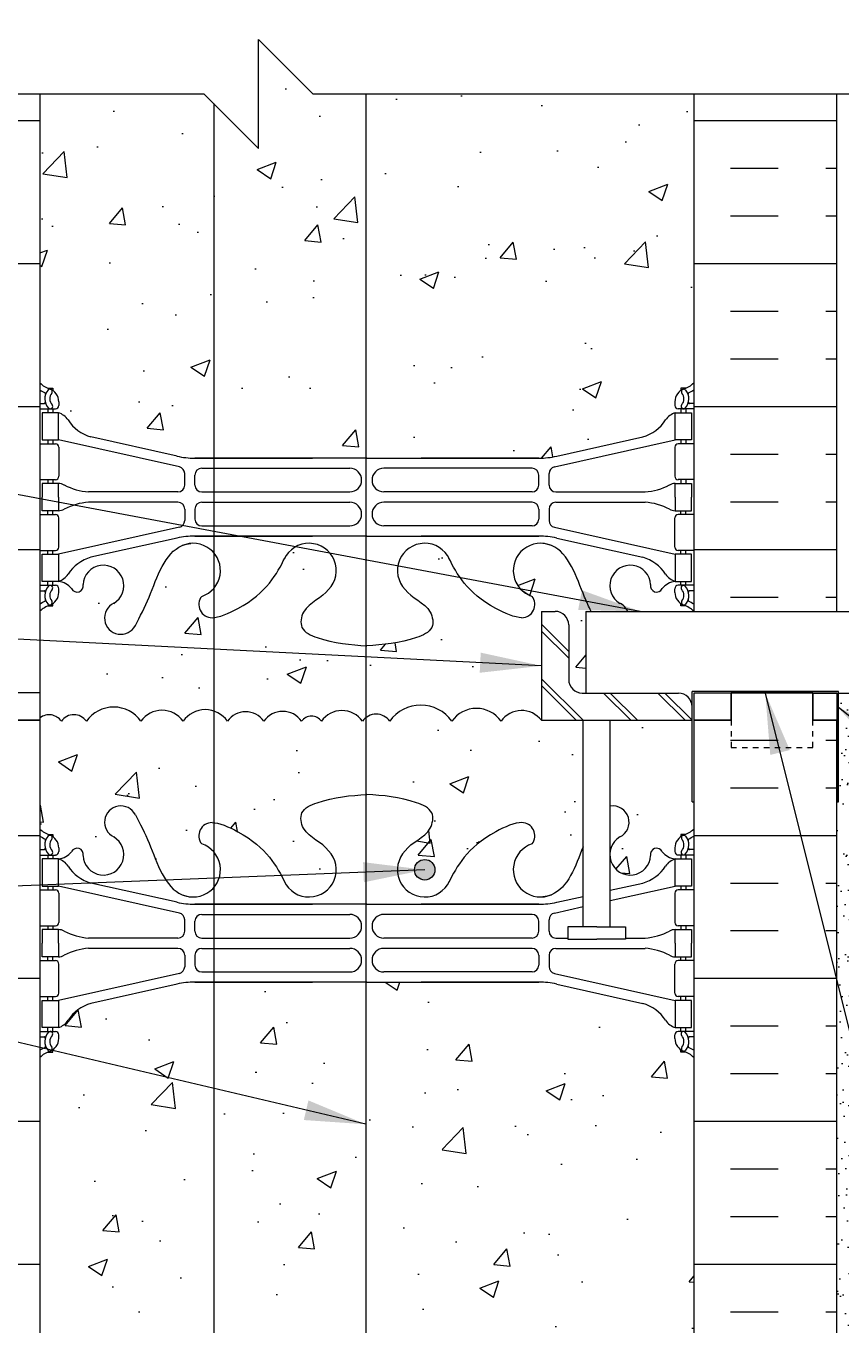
# Model space of a CAD drawing. Header units: inches. Extents: x 179 to 295, y 227 to 304.
# Drawn here: x 260.07 to 275.03, y 264.01 to 287.87 of the extents above; entities that cross this region are included whole.
import ezdxf

# ---------------------------------------------------------------- set-up
doc = ezdxf.new("R2010")
doc.units = ezdxf.units.IN
doc.header["$LTSCALE"] = 0.5
doc.header["$MEASUREMENT"] = 0
doc.linetypes.add('DASHED2', pattern=[0.375, 0.25, -0.125])
for name, color, linetype in [('HATCH', 12, 'Continuous'), ('line25', 2, 'Continuous'), ('LINE3', 3, 'Continuous'), ('LINE50', 5, 'Continuous'), ('LINE9', 9, 'Continuous'), ('TEXT', 4, 'Continuous'), ('Web_Edge', 9, 'Continuous')]:
    doc.layers.add(name, color=color, linetype=linetype)
doc.styles.add('DIM', font='romans.shx', dxfattribs={"width": 0.7})
doc.dimstyles.new('ext_12', dxfattribs={"dimscale": 12, "dimtxt": 0.09375, "dimasz": 0.09375, "dimexe": 0.09375, "dimexo": 0.0625, "dimgap": 0.0625, "dimtad": 1, "dimdec": 1, "dimzin": 3, "dimdsep": 46, "dimlunit": 4, "dimtxsty": 'DIM', "dimcen": 0.09, "dimdle": 0.09375, "dimclrt": 4, "dimadec": 0, "dimazin": 0, "dimtfac": 1, "dimtdec": 1, "dimtmove": 2, "dimatfit": 3, "dimfxl": 1, "dimfrac": 2, "dimtolj": 1, "dimtzin": 0, "dimarcsym": 0})
pattern_1 = [(50, (0, 0), (3.5863, -0.31376), [0.375, -4.125]), (355, (0, 0), (-0.693757, 3.76096), [0.3, -3.3]), (100.4514, (0.299, -0.026), (2.892544, 3.4472), [0.3187, -3.50571]), (46.1842, (0, 1), (5.336207, -0.827596), [0.5625, -6.1875]), (96.6356, (0.4447, 0.931), (4.67331, 4.87059), [0.47805, -5.25857]), (351.1842, (0, 1), (4.67331, 4.87059), [0.45, -4.95]), (21, (0.5, 0.75), (2.984535, -2.013094), [0.375, -4.125]), (326, (0.5, 0.75), (1.216577, 3.62575), [0.3, -3.3]), (71.4514, (0.7487, 0.5822), (4.201112, 1.612656), [0.3187, -3.50571]), (37.5, (0, 0), (0.0607993, 1.6644693), [0, -3.26, 0, -3.35, 0, -3.3125]), (7.5, (0, 0), (1.315348, 1.9720586), [0, -1.91, 0, -3.185, 0, -1.2625]), (327.5, (-1.115, 0), (2.669112, -0.1127744), [0, -1.25, 0, -3.9, 0, -5.175]), (317.5, (-1.615, 0), (2.915931, 0.500525), [0, -1.625, 0, -2.59, 0, -3.675])]

msp = doc.modelspace()

# ---------------------------------------------------------------- hatches: boundary and pattern name
at = {"layer": 'HATCH'}
h = msp.add_hatch(dxfattribs=at)
h.set_pattern_fill('AR-CONC', color=256, scale=0.5)
h.set_pattern_definition(pattern_1)
edge = h.paths.add_edge_path()
edge.add_arc((271.161, 295.27), 0.375, 120.1325, 357.0763)
edge.add_arc((271.647, 295.275), 0.113, 25.9431, 192.1844, ccw=False)
edge.add_arc((272.024, 295.544), 0.352, 218.4669, 263.8709)
edge.add_line((271.986, 295.194), (272.091, 295.194))
edge.add_line((272.091, 295.194), (272.091, 295.264))
edge.add_line((272.091, 295.264), (272.044, 295.264))
edge.add_arc((272.044, 295.326), 0.0625, 180, 270, ccw=False)
edge.add_line((271.981, 295.326), (271.981, 295.394))
edge.add_arc((272.231, 295.394), 0.25, 124.0558, 180, ccw=False)
edge.add_line((272.091, 295.601), (272.091, 295.643))
edge.add_line((272.091, 295.643), (272.181, 295.643))
edge.add_arc((271.981, 296.101), 0.5, 293.5782, 313.7891)
edge.add_line((272.327, 295.74), (272.327, 297.206))
edge.add_arc((272.299, 296.69), 0.517, 86.8807, 145)
edge.add_arc((271.626, 296.811), 0.305, 35, 145)
edge.add_arc((271.183, 296.851), 0.236, 35, 145)
edge.add_arc((270.589, 296.603), 0.554, 43.7294, 118.173)
edge.add_arc((270.066, 296.603), 0.554, 61.827, 136.2706)
edge.add_arc((269.472, 296.851), 0.236, 35, 145)
edge.add_arc((269.029, 296.811), 0.305, 35, 145)
edge.add_arc((268.355, 296.69), 0.517, 35, 93.1193)
edge.add_arc((268.299, 296.69), 0.517, 86.8807, 145)
edge.add_arc((267.626, 296.811), 0.305, 35, 145)
edge.add_arc((267.183, 296.851), 0.236, 35, 145)
edge.add_arc((266.589, 296.603), 0.554, 43.7294, 118.173)
edge.add_arc((266.066, 296.603), 0.554, 61.827, 136.2706)
edge.add_arc((265.472, 296.851), 0.236, 35, 145)
edge.add_arc((265.029, 296.811), 0.305, 35, 145)
edge.add_arc((264.355, 296.69), 0.517, 35, 145)
edge.add_arc((263.791, 296.887), 0.172, 35, 145)
edge.add_arc((263.203, 296.673), 0.546, 35, 145)
edge.add_arc((262.386, 296.727), 0.451, 35, 145)
edge.add_arc((261.669, 296.743), 0.423, 35, 145)
edge.add_arc((261.213, 296.909), 0.135, 35, 145)
edge.add_arc((260.697, 296.459), 0.665, 52.4676, 123.7755)
edge.add_line((260.327, 297.011), (260.327, 295.74))
edge.add_arc((260.673, 296.101), 0.5, 226.2109, 246.4218)
edge.add_line((260.473, 295.643), (260.563, 295.643))
edge.add_line((260.563, 295.643), (260.563, 295.601))
edge.add_arc((260.423, 295.394), 0.25, 0, 55.9442, ccw=False)
edge.add_line((260.673, 295.394), (260.673, 295.326))
edge.add_arc((260.611, 295.326), 0.0625, -90, 0, ccw=False)
edge.add_line((260.611, 295.264), (260.563, 295.264))
edge.add_line((260.563, 295.264), (260.563, 295.194))
edge.add_line((260.563, 295.194), (260.668, 295.194))
edge.add_arc((260.631, 295.544), 0.352, 276.1291, 321.5331)
edge.add_arc((261.008, 295.275), 0.113, -12.1844, 154.0569, ccw=False)
edge.add_arc((261.493, 295.27), 0.375, 182.9237, 419.8675)
edge.add_arc((261.813, 295.864), 0.3, 27.597, 243.9425, ccw=False)
edge.add_spline(control_points=[(262.079, 296.003), (262.165, 295.836), (262.418, 295.346), (262.612, 294.665), (262.938, 294.535)], knot_values=[0, 0, 0, 0, 0.579211, 1.703896, 1.703896, 1.703896, 1.703896], degree=3, periodic=0)
edge.add_spline(control_points=[(262.938, 294.535), (262.988, 294.515), (263.042, 294.502), (263.099, 294.494)], knot_values=[1.703896, 1.703896, 1.703896, 1.703896, 1.875321, 1.875321, 1.875321, 1.875321], degree=3, periodic=0)
edge.add_arc((263.14, 294.992), 0.5, 265.2926, 431.7937)
edge.add_arc((263.486, 295.617), 0.242, 90, 218.2327, ccw=False)
edge.add_spline(control_points=[(263.486, 295.859), (263.607, 295.861), (264.426, 295.51), (264.672, 295.063), (264.811, 294.783)], knot_values=[0.038125, 0.038125, 0.038125, 0.038125, 0.320663, 1.237398, 1.237398, 1.237398, 1.237398], degree=3, periodic=0)
edge.add_arc((265.265, 294.992), 0.5, 204.819, 404.1875)
edge.add_spline(control_points=[(265.623, 295.341), (265.516, 295.504), (265.156, 295.595), (265.079, 296.09), (265.627, 296.326), (266.031, 296.354), (266.327, 296.375)], knot_values=[0.229407, 0.229407, 0.229407, 0.229407, 0.844432, 1.128849, 1.464331, 2.389004, 2.389004, 2.389004, 2.389004], degree=3, periodic=0)
edge.add_spline(control_points=[(266.327, 296.375), (266.624, 296.354), (267.027, 296.326), (267.576, 296.09), (267.499, 295.595), (267.139, 295.504), (267.031, 295.341)], knot_values=[0.229407, 0.229407, 0.229407, 0.229407, 1.15408, 1.489562, 1.773979, 2.389004, 2.389004, 2.389004, 2.389004], degree=3, periodic=0)
edge.add_arc((267.39, 294.992), 0.5, 135.8125, 335.181)
edge.add_spline(control_points=[(267.844, 294.783), (267.983, 295.063), (268.228, 295.51), (269.048, 295.861), (269.169, 295.859)], knot_values=[0.038125, 0.038125, 0.038125, 0.038125, 0.95486, 1.237398, 1.237398, 1.237398, 1.237398], degree=3, periodic=0)
edge.add_arc((269.169, 295.617), 0.242, -38.2327, 90, ccw=False)
edge.add_arc((269.515, 294.992), 0.5, 108.2063, 274.7074)
edge.add_spline(control_points=[(269.556, 294.494), (269.613, 294.502), (269.667, 294.515), (269.717, 294.535)], knot_values=[1.703896, 1.703896, 1.703896, 1.703896, 1.875321, 1.875321, 1.875321, 1.875321], degree=3, periodic=0)
edge.add_spline(control_points=[(269.717, 294.535), (270.042, 294.665), (270.237, 295.346), (270.49, 295.836), (270.576, 296.003)], knot_values=[0, 0, 0, 0, 1.124685, 1.703896, 1.703896, 1.703896, 1.703896], degree=3, periodic=0)
edge.add_arc((270.841, 295.864), 0.3, -63.9425, 153.0375, ccw=False)
h.paths.add_polyline_path([(272.091, 277.257, -0.249069), (271.981, 277.464), (271.981, 277.531, -0.414214), (272.044, 277.594), (272.091, 277.594), (272.091, 277.664), (271.986, 277.664, 0.200746), (271.749, 277.533, -0.886605), (271.536, 277.606, 1.679912), (270.973, 277.263, -0.176523), (271.115, 277.115), (272.327, 277.115), (272.327, 277.118, 0.088426), (272.181, 277.215), (272.091, 277.215)])
edge = h.paths.add_edge_path()
edge.add_line((270.296, 275.115), (269.532, 275.115))
edge.add_arc((269.168, 274.834), 0.46, 37.6084, 145)
edge.add_arc((268.339, 274.782), 0.552, 35, 145)
edge.add_arc((267.317, 274.699), 0.696, 35, 145)
edge.add_arc((266.497, 274.923), 0.305, 35, 145)
edge.add_arc((265.87, 274.834), 0.461, 35, 145)
edge.add_arc((265.311, 274.972), 0.22, 35, 145)
edge.add_arc((264.783, 274.855), 0.425, 35, 145)
edge.add_arc((264.102, 274.865), 0.406, 35, 145)
edge.add_arc((263.361, 274.813), 0.498, 35, 145)
edge.add_arc((262.567, 274.828), 0.471, 35, 145)
edge.add_arc((261.681, 274.748), 0.61, 35, 145)
edge.add_arc((260.951, 274.937), 0.281, 35, 145)
edge.add_arc((260.494, 274.94), 0.276, 35, 127.3073)
edge.add_line((260.327, 275.159), (260.327, 275.118))
edge.add_line((260.327, 275.118), (260.327, 273.423))
edge.add_line((260.327, 273.423), (260.327, 273.118))
edge.add_arc((260.673, 273.479), 0.5, 226.2109, 246.4218)
edge.add_line((260.473, 273.02), (260.563, 273.02))
edge.add_line((260.563, 273.02), (260.563, 272.979))
edge.add_arc((260.423, 272.771), 0.25, 0, 55.9442, ccw=False)
edge.add_line((260.673, 272.771), (260.673, 272.704))
edge.add_arc((260.611, 272.704), 0.0625, -90, 0, ccw=False)
edge.add_line((260.611, 272.641), (260.563, 272.641))
edge.add_line((260.563, 272.641), (260.563, 272.571))
edge.add_line((260.563, 272.571), (260.668, 272.571))
edge.add_arc((260.631, 272.921), 0.352, 276.1291, 321.5331)
edge.add_arc((261.008, 272.653), 0.113, -12.1844, 154.0569, ccw=False)
edge.add_arc((261.493, 272.648), 0.375, 182.9237, 419.8675)
edge.add_arc((261.813, 273.242), 0.3, 27.597, 243.9425, ccw=False)
edge.add_spline(control_points=[(262.079, 273.381), (262.165, 273.214), (262.418, 272.724), (262.612, 272.043), (262.938, 271.912)], knot_values=[0, 0, 0, 0, 0.579211, 1.703896, 1.703896, 1.703896, 1.703896], degree=3, periodic=0)
edge.add_spline(control_points=[(262.938, 271.912), (262.988, 271.892), (263.042, 271.88), (263.099, 271.872)], knot_values=[1.703896, 1.703896, 1.703896, 1.703896, 1.875321, 1.875321, 1.875321, 1.875321], degree=3, periodic=0)
edge.add_arc((263.14, 272.37), 0.5, 265.2926, 431.7937)
edge.add_arc((263.486, 272.995), 0.242, 90, 218.2327, ccw=False)
edge.add_spline(control_points=[(263.486, 273.237), (263.607, 273.239), (264.426, 272.887), (264.672, 272.44), (264.811, 272.16)], knot_values=[0.038125, 0.038125, 0.038125, 0.038125, 0.320663, 1.237398, 1.237398, 1.237398, 1.237398], degree=3, periodic=0)
edge.add_arc((265.265, 272.37), 0.5, 204.819, 404.1875)
edge.add_spline(control_points=[(265.623, 272.718), (265.516, 272.881), (265.156, 272.972), (265.079, 273.468), (265.627, 273.703), (266.031, 273.732), (266.327, 273.753)], knot_values=[0.229407, 0.229407, 0.229407, 0.229407, 0.844432, 1.128849, 1.464331, 2.389004, 2.389004, 2.389004, 2.389004], degree=3, periodic=0)
edge.add_spline(control_points=[(266.327, 273.753), (266.624, 273.732), (267.027, 273.703), (267.576, 273.468), (267.499, 272.972), (267.139, 272.881), (267.031, 272.718)], knot_values=[0.229407, 0.229407, 0.229407, 0.229407, 1.15408, 1.489562, 1.773979, 2.389004, 2.389004, 2.389004, 2.389004], degree=3, periodic=0)
edge.add_arc((267.39, 272.37), 0.5, 135.8125, 335.181)
edge.add_spline(control_points=[(267.844, 272.16), (267.983, 272.44), (268.228, 272.887), (269.048, 273.239), (269.169, 273.237)], knot_values=[0.038125, 0.038125, 0.038125, 0.038125, 0.95486, 1.237398, 1.237398, 1.237398, 1.237398], degree=3, periodic=0)
edge.add_arc((269.169, 272.995), 0.242, -38.2327, 90, ccw=False)
edge.add_arc((269.515, 272.37), 0.5, 108.2063, 274.7074)
edge.add_spline(control_points=[(269.556, 271.872), (269.613, 271.88), (269.667, 271.892), (269.717, 271.912)], knot_values=[1.703896, 1.703896, 1.703896, 1.703896, 1.875321, 1.875321, 1.875321, 1.875321], degree=3, periodic=0)
edge.add_spline(control_points=[(269.717, 271.912), (270.022, 272.035), (270.154, 272.438), (270.296, 272.79)], knot_values=[0.648708, 0.648708, 0.648708, 0.648708, 1.703896, 1.703896, 1.703896, 1.703896], degree=3, periodic=0)
edge.add_line((270.296, 272.79), (270.296, 275.115))
h = msp.add_hatch(dxfattribs=at)
h.set_pattern_fill('AR-CONC', color=256, scale=0.5)
h.set_pattern_definition(pattern_1)
h.paths.add_polyline_path([(272.327, 286.615), (265.341, 286.615), (264.341, 287.615), (264.341, 285.615), (263.341, 286.615), (260.327, 286.615), (260.327, 281.31, 0.088416), (260.473, 281.213), (260.563, 281.213), (260.563, 281.171, -0.249069), (260.673, 280.964), (260.673, 280.896, -0.414214), (260.611, 280.834), (260.563, 280.834), (260.563, 280.764), (260.668, 280.764, -0.155529), (260.844, 280.63, 0.180914), (261.262, 280.318), (262.843, 279.965, 0.054974), (263.169, 279.929), (266.327, 279.929), (269.485, 279.929, 0.054974), (269.812, 279.965), (271.393, 280.318, 0.180914), (271.811, 280.63, -0.155529), (271.986, 280.764), (272.091, 280.764), (272.091, 280.834), (272.044, 280.834, -0.414214), (271.981, 280.896), (271.981, 280.964, -0.249069), (272.091, 281.171), (272.091, 281.213), (272.181, 281.213, 0.088422), (272.327, 281.31)])
h = msp.add_hatch(dxfattribs=at)
h.set_pattern_fill('INSUL', color=256, scale=7, style=0)
h.paths.add_polyline_path([(260.327, 286.615), (257.702, 286.615), (257.702, 275.118), (258.14, 275.118), (258.14, 275.618), (259.64, 275.618), (259.64, 275.118), (260.327, 275.118)])
h.paths.add_polyline_path([(274.952, 286.615), (272.327, 286.615), (272.327, 277.115), (274.952, 277.115)])
h = msp.add_hatch(dxfattribs=at)
h.set_pattern_fill('AR-CONC', color=256, scale=0.5)
h.set_pattern_definition(pattern_1)
h.paths.add_polyline_path([(272.327, 268.925, 0.088414), (272.181, 269.023), (272.091, 269.023), (272.091, 269.064, -0.249069), (271.981, 269.271), (271.981, 269.339, -0.414214), (272.044, 269.401), (272.091, 269.401), (272.091, 269.471), (271.986, 269.471, -0.168672), (271.8, 269.621, 0.17445), (271.393, 269.917), (269.812, 270.27, 0.054974), (269.485, 270.306), (266.327, 270.306), (263.169, 270.306, 0.054974), (262.843, 270.27), (261.262, 269.917, 0.17445), (260.854, 269.621, -0.168672), (260.668, 269.471), (260.563, 269.471), (260.563, 269.401), (260.611, 269.401, -0.414214), (260.673, 269.339), (260.673, 269.271, -0.249069), (260.563, 269.064), (260.563, 269.023), (260.473, 269.023, 0.088416), (260.327, 268.925), (260.327, 263.31, 0.088416), (260.473, 263.213), (260.563, 263.213), (260.563, 263.171, -0.249069), (260.673, 262.964), (260.673, 262.896, -0.414214), (260.611, 262.834), (260.563, 262.834), (260.563, 262.764), (260.668, 262.764, -0.168672), (260.854, 262.614, 0.17445), (261.262, 262.318), (262.843, 261.965, 0.054974), (263.169, 261.929), (266.327, 261.929), (269.485, 261.929, 0.054974), (269.812, 261.965), (271.393, 262.318, 0.17445), (271.8, 262.614, -0.168672), (271.986, 262.764), (272.091, 262.764), (272.091, 262.834), (272.044, 262.834, -0.414214), (271.981, 262.896), (271.981, 262.964, -0.249069), (272.091, 263.171), (272.091, 263.213), (272.181, 263.213, 0.088412), (272.327, 263.31)])
edge = h.paths.add_edge_path()
edge.add_line((269.532, 277.115), (269.782, 277.115))
edge.add_arc((269.782, 276.865), 0.25, 0, 90, ccw=False)
edge.add_line((270.032, 276.865), (270.032, 275.865))
edge.add_arc((270.282, 275.865), 0.25, 180, 270)
edge.add_line((270.282, 275.615), (270.346, 275.615))
edge.add_line((270.346, 275.615), (270.346, 277.115))
edge.add_line((270.346, 277.115), (270.444, 277.115))
edge.add_spline(control_points=[(270.444, 277.115), (270.403, 277.199), (270.203, 277.631), (270.042, 278.192), (269.717, 278.323)], knot_values=[0.298239, 0.298239, 0.298239, 0.298239, 0.579211, 1.703896, 1.703896, 1.703896, 1.703896], degree=3, periodic=0)
edge.add_spline(control_points=[(269.717, 278.323), (269.667, 278.343), (269.613, 278.355), (269.556, 278.364)], knot_values=[1.703896, 1.703896, 1.703896, 1.703896, 1.875321, 1.875321, 1.875321, 1.875321], degree=3, periodic=0)
edge.add_arc((269.515, 277.865), 0.5, 85.2926, 251.7937)
edge.add_arc((269.169, 277.241), 0.242, -90, 38.2327, ccw=False)
edge.add_spline(control_points=[(269.169, 276.999), (269.048, 276.997), (268.228, 277.348), (267.983, 277.795), (267.844, 278.075)], knot_values=[0.038125, 0.038125, 0.038125, 0.038125, 0.320663, 1.237398, 1.237398, 1.237398, 1.237398], degree=3, periodic=0)
edge.add_arc((267.39, 277.865), 0.5, 24.819, 224.1875)
edge.add_spline(control_points=[(267.031, 277.517), (267.139, 277.354), (267.499, 277.263), (267.576, 276.768), (267.027, 276.532), (266.624, 276.503), (266.327, 276.482)], knot_values=[0.229407, 0.229407, 0.229407, 0.229407, 0.844432, 1.128849, 1.464331, 2.389004, 2.389004, 2.389004, 2.389004], degree=3, periodic=0)
edge.add_spline(control_points=[(266.327, 276.482), (266.031, 276.503), (265.627, 276.532), (265.079, 276.768), (265.156, 277.263), (265.516, 277.354), (265.623, 277.517)], knot_values=[0.229407, 0.229407, 0.229407, 0.229407, 1.15408, 1.489562, 1.773979, 2.389004, 2.389004, 2.389004, 2.389004], degree=3, periodic=0)
edge.add_arc((265.265, 277.865), 0.5, 315.8125, 515.181)
edge.add_spline(control_points=[(264.811, 278.075), (264.672, 277.795), (264.426, 277.348), (263.607, 276.997), (263.486, 276.999)], knot_values=[0.038125, 0.038125, 0.038125, 0.038125, 0.95486, 1.237398, 1.237398, 1.237398, 1.237398], degree=3, periodic=0)
edge.add_arc((263.486, 277.241), 0.242, 141.7673, 270, ccw=False)
edge.add_arc((263.14, 277.865), 0.5, 288.2063, 454.7074)
edge.add_spline(control_points=[(263.099, 278.364), (263.042, 278.355), (262.988, 278.343), (262.938, 278.323)], knot_values=[1.703896, 1.703896, 1.703896, 1.703896, 1.875321, 1.875321, 1.875321, 1.875321], degree=3, periodic=0)
edge.add_spline(control_points=[(262.938, 278.323), (262.612, 278.192), (262.418, 277.512), (262.165, 277.021), (262.079, 276.855)], knot_values=[0, 0, 0, 0, 1.124685, 1.703896, 1.703896, 1.703896, 1.703896], degree=3, periodic=0)
edge.add_arc((261.813, 276.994), 0.3, 116.0575, 333.2266, ccw=False)
edge.add_arc((261.493, 277.587), 0.375, 300.1325, 537.0763)
edge.add_arc((261.008, 277.583), 0.113, -154.0569, 12.1844, ccw=False)
edge.add_arc((260.631, 277.314), 0.352, 38.4669, 83.8709)
edge.add_line((260.668, 277.664), (260.563, 277.664))
edge.add_line((260.563, 277.664), (260.563, 277.594))
edge.add_line((260.563, 277.594), (260.611, 277.594))
edge.add_arc((260.611, 277.531), 0.0625, 0, 90, ccw=False)
edge.add_line((260.673, 277.531), (260.673, 277.464))
edge.add_arc((260.423, 277.464), 0.25, 304.0558, 360, ccw=False)
edge.add_line((260.563, 277.257), (260.563, 277.215))
edge.add_line((260.563, 277.215), (260.473, 277.215))
edge.add_arc((260.673, 276.757), 0.5, 113.5782, 133.7891)
edge.add_line((260.327, 277.118), (260.327, 275.159))
edge.add_arc((260.494, 274.94), 0.276, 35, 127.3073, ccw=False)
edge.add_arc((260.951, 274.937), 0.281, 35, 145, ccw=False)
edge.add_arc((261.681, 274.748), 0.61, 35, 145, ccw=False)
edge.add_arc((262.567, 274.828), 0.471, 35, 145, ccw=False)
edge.add_arc((263.361, 274.813), 0.498, 35, 145, ccw=False)
edge.add_arc((264.102, 274.865), 0.406, 35, 145, ccw=False)
edge.add_arc((264.783, 274.855), 0.425, 35, 145, ccw=False)
edge.add_arc((265.311, 274.972), 0.22, 35, 145, ccw=False)
edge.add_arc((265.87, 274.834), 0.461, 35, 145, ccw=False)
edge.add_arc((266.497, 274.923), 0.305, 35, 145, ccw=False)
edge.add_arc((267.317, 274.699), 0.696, 35, 145, ccw=False)
edge.add_arc((268.339, 274.782), 0.552, 35, 145, ccw=False)
edge.add_arc((269.168, 274.834), 0.46, 37.6084, 145, ccw=False)
edge.add_line((269.532, 275.115), (269.532, 277.115))
h.paths.add_polyline_path([(271.536, 277.606, 1.679912), (270.973, 277.263, -0.176523), (271.115, 277.115), (272.327, 277.115), (272.327, 277.118, 0.088426), (272.181, 277.215), (272.091, 277.215), (272.091, 277.257, -0.249069), (271.981, 277.464), (271.981, 277.531, -0.414214), (272.044, 277.594), (272.091, 277.594), (272.091, 277.664), (271.986, 277.664, 0.200746), (271.749, 277.533, -0.886605)])
h = msp.add_hatch(dxfattribs=at)
h.set_pattern_fill('INSUL', color=256, scale=7, style=0)
h.paths.add_polyline_path([(257.702, 257.118), (258.14, 257.118), (258.14, 257.618), (259.64, 257.618), (259.64, 257.118), (260.327, 257.118), (260.327, 275.118), (259.64, 275.118), (259.64, 275.618), (258.14, 275.618), (258.14, 275.118), (257.702, 275.118)])
h.paths.add_polyline_path([(274.952, 257.771), (272.327, 258.83), (272.327, 275.118), (274.952, 275.118)])
h = msp.add_hatch(dxfattribs=at)
h.set_pattern_fill('AR-SAND', color=256, scale=0.25, style=0)
h.set_pattern_definition([(37.5, (-113.94066, 24.64096), (-0.01574834, 0.48170594), [0, -0.38, 0, -0.425, 0, -0.40625]), (7.5, (-113.94066, 24.64096), (0.4424442, 0.7055365), [0, -0.205, 0, -0.3425, 0, -0.13125]), (327.5, (-114.24816, 24.64096), (0.77853547, 0.00141476), [0, -0.125, 0, -0.45, 0, -0.5875]), (317.5, (-114.24816, 24.64096), (0.75153165, 0.2194189), [0, -0.0625, 0, -0.295, 0, -0.3375])])
h.paths.add_polyline_path([(274.952, 258.058), (274.952, 257.771), (275.452, 257.771), (275.452, 271.557), (275.452, 275.615), (274.952, 275.615)])
h = msp.add_hatch(dxfattribs=at)
h.set_pattern_fill('AR-CONC', color=256, scale=0.5)
h.set_pattern_definition(pattern_1)
h.paths.add_polyline_path([(272.327, 273.615), (272.296, 273.615), (272.296, 275.115), (270.796, 275.115), (270.796, 273.538, -0.85879), (270.973, 272.972, 0.206862), (270.796, 272.733), (270.796, 272.563, 0.868971), (271.536, 272.629, -0.886605), (271.749, 272.702, 0.200746), (271.986, 272.571), (272.091, 272.571), (272.091, 272.641), (272.044, 272.641, -0.414214), (271.981, 272.704), (271.981, 272.771, -0.249069), (272.091, 272.979), (272.091, 273.02), (272.181, 273.02, 0.088415), (272.327, 273.118)])
at = {"layer": 'LINE3'}
h = msp.add_hatch(color=256, dxfattribs=at)
h.paths.add_polyline_path([(267.574, 272.404, 0.831395), (267.205, 272.404)])
h.paths.add_polyline_path([(267.577, 272.37, 0.045935), (267.574, 272.404), (267.205, 272.404, 0.045935), (267.202, 272.37, 1)])

# ---------------------------------------------------------------- linework, layer by layer
at = {"layer": 'HATCH'}
for p, q in [((269.532, 276.879), (270.032, 276.379)), ((269.532, 276.754), (270.032, 276.254)), ((269.532, 275.879), (270.296, 275.115)), ((269.532, 275.754), (270.171, 275.115)), ((270.671, 275.615), (271.171, 275.115)), ((270.796, 275.615), (271.296, 275.115)), ((271.671, 275.615), (272.171, 275.115)), ((271.796, 275.615), (272.296, 275.115))]:
    msp.add_line(p, q, dxfattribs=at)
msp.add_lwpolyline([(269.532, 275.115, 0.506186), (268.791, 275.098, 0.520567), (267.887, 275.098, 0.520567), (266.747, 275.098, 0.520567), (266.248, 275.098, 0.520567), (265.492, 275.098, 0.520567), (265.131, 275.098, 0.520567), (264.435, 275.098, 0.520567), (263.769, 275.098, 0.520567), (262.953, 275.098, 0.520567), (262.181, 275.098, 0.520567), (261.181, 275.098, 0.520567), (260.72, 275.098, 0.426058), (260.327, 275.159, 0.426058)], format="xyb", dxfattribs=at)
at = {"layer": 'line25'}
for p, q in [((260.327, 286.615), (260.327, 275.118)), ((260.327, 286.615), (260.327, 275.118)), ((272.327, 286.615), (272.327, 277.115)), ((269.532, 277.115), (269.532, 275.115)), ((269.532, 277.115), (269.782, 277.115)), ((270.032, 276.865), (270.032, 275.865)), ((270.282, 275.615), (272.046, 275.615)), ((274.984, 275.646), (272.296, 275.646)), ((272.296, 273.615), (272.296, 275.646)), ((274.952, 275.615), (272.327, 275.615)), ((274.952, 275.615), (272.327, 275.615)), ((272.327, 275.615), (272.327, 273.615)), ((274.952, 275.615), (274.952, 273.615)), ((274.984, 273.615), (274.984, 275.646)), ((272.296, 275.115), (272.296, 275.365)), ((260.327, 275.118), (260.327, 273.423)), ((269.532, 275.115), (272.296, 275.115)), ((270.296, 271.323), (270.296, 275.115)), ((270.796, 271.323), (270.796, 275.115)), ((272.327, 275.118), (272.327, 258.83)), ((260.327, 273.423), (260.327, 257.118)), ((272.296, 273.615), (272.327, 273.615)), ((274.952, 273.615), (274.984, 273.615))]:
    msp.add_line(p, q, dxfattribs=at)
at = {"layer": 'line25', "color": 192}
msp.add_line((274.515, 275.615), (283.39, 275.615), dxfattribs=at)
at = {"layer": 'line25'}
for points in [[(270.546, 271.323), (270.017, 271.323), (270.017, 271.096), (270.546, 271.096)], [(270.546, 271.323), (271.075, 271.323), (271.075, 271.096), (270.815, 271.096)], [(270.815, 271.096), (270.546, 271.096)]]:
    msp.add_lwpolyline(points, dxfattribs=at)
for centre, start, end in [((269.782, 276.865), 0, 90), ((270.282, 275.865), 180, 270), ((272.046, 275.365), 0, 90)]:
    msp.add_arc(centre, 0.25, start, end, dxfattribs=at)
at = {"layer": 'LINE3'}
for p, q in [((266.308, 286.615), (266.308, 248.058)), ((263.517, 286.44), (263.517, 255.216))]:
    msp.add_line(p, q, dxfattribs=at)
msp.add_circle((267.39, 272.37), 0.188, dxfattribs=at)
at = {"layer": 'LINE50'}
for p, q in [((274.952, 277.115), (274.952, 286.615)), ((273.015, 275.118), (273.015, 275.618)), ((273.015, 275.618), (274.515, 275.618)), ((273.015, 275.618), (274.515, 275.618)), ((274.515, 275.618), (274.515, 275.118)), ((272.327, 275.118), (273.015, 275.118)), ((274.515, 275.118), (274.952, 275.118)), ((274.952, 257.771), (274.952, 275.118))]:
    msp.add_line(p, q, dxfattribs=at)
for points in [[(260.327, 275.118), (259.64, 275.118), (259.64, 275.618), (258.14, 275.618), (258.14, 275.118), (257.702, 275.118)], [(257.702, 275.118), (258.14, 275.118), (258.14, 275.618), (259.64, 275.618), (259.64, 275.118), (260.327, 275.118)], [(274.952, 275.118), (274.515, 275.118), (274.515, 275.618), (273.015, 275.618), (273.015, 275.118), (272.327, 275.118)]]:
    msp.add_lwpolyline(points, dxfattribs=at)
at = {"layer": 'LINE9'}
for p, q in [((264.341, 285.615), (264.341, 287.615)), ((265.341, 286.615), (264.341, 287.615)), ((263.341, 286.615), (252.23, 286.615)), ((263.341, 286.615), (264.341, 285.615)), ((276.452, 286.615), (265.341, 286.615)), ((270.346, 277.115), (283.39, 277.115)), ((270.346, 277.115), (270.346, 275.615))]:
    msp.add_line(p, q, dxfattribs=at)
at = {"layer": 'LINE9', "linetype": 'DASHED2', "ltscale": 0.15}
msp.add_lwpolyline([(273.015, 275.118), (273.015, 275.118), (273.015, 274.618), (274.515, 274.618), (274.515, 275.118), (274.515, 275.118)], dxfattribs=at)
msp.add_lwpolyline([(273.015, 275.118), (273.015, 275.118), (273.015, 274.618), (274.515, 274.618), (274.515, 275.118), (274.515, 275.118)], dxfattribs=at)
at = {"layer": 'Web_Edge'}
for p, q in [((260.473, 281.213), (260.563, 281.213)), ((260.563, 281.213), (260.563, 281.171)), ((272.181, 281.213), (272.091, 281.213)), ((272.091, 281.213), (272.091, 281.171)), ((260.327, 280.934), (260.405, 280.934)), ((260.327, 280.834), (260.611, 280.834)), ((260.473, 280.834), (260.473, 280.764)), ((260.563, 280.834), (260.563, 280.764)), ((260.673, 280.964), (260.673, 280.896)), ((271.981, 280.964), (271.981, 280.896)), ((272.327, 280.834), (272.044, 280.834)), ((272.091, 280.834), (272.091, 280.764)), ((272.181, 280.834), (272.181, 280.764)), ((272.327, 280.934), (272.249, 280.934)), ((262.843, 279.965), (261.262, 280.318)), ((269.812, 279.965), (271.393, 280.318)), ((260.327, 280.194), (260.611, 280.194)), ((260.473, 280.264), (260.473, 280.194)), ((260.563, 280.264), (260.563, 280.194)), ((262.886, 279.767), (260.668, 280.264)), ((260.673, 280.131), (260.673, 279.596)), ((269.769, 279.767), (271.986, 280.264)), ((271.981, 280.131), (271.981, 279.596)), ((272.327, 280.194), (272.044, 280.194)), ((272.091, 280.264), (272.091, 280.194)), ((272.181, 280.264), (272.181, 280.194)), ((263.169, 279.929), (265.327, 279.929)), ((266.327, 279.929), (263.169, 279.929)), ((266.327, 279.929), (269.485, 279.929)), ((269.485, 279.929), (267.327, 279.929)), ((262.984, 279.433), (262.984, 279.645)), ((263.171, 279.434), (263.171, 279.618)), ((263.296, 279.743), (266.015, 279.743)), ((269.359, 279.743), (266.639, 279.743)), ((269.484, 279.434), (269.484, 279.618)), ((269.671, 279.433), (269.671, 279.645)), ((260.327, 279.534), (260.611, 279.534)), ((260.473, 279.534), (260.473, 279.464)), ((260.563, 279.534), (260.563, 279.464)), ((272.327, 279.534), (272.044, 279.534)), ((272.091, 279.534), (272.091, 279.464)), ((272.181, 279.534), (272.181, 279.464)), ((262.859, 279.308), (261.221, 279.308)), ((262.859, 279.12), (261.221, 279.12)), ((263.296, 279.309), (266.015, 279.309)), ((263.296, 279.119), (266.015, 279.119)), ((269.359, 279.309), (266.639, 279.309)), ((269.359, 279.119), (266.639, 279.119)), ((269.796, 279.308), (271.434, 279.308)), ((269.796, 279.12), (271.434, 279.12)), ((260.327, 278.894), (260.611, 278.894)), ((260.473, 278.894), (260.473, 278.964)), ((260.563, 278.894), (260.563, 278.964)), ((262.984, 278.995), (262.984, 278.782)), ((263.171, 278.994), (263.171, 278.81)), ((269.484, 278.994), (269.484, 278.81)), ((269.671, 278.995), (269.671, 278.782)), ((272.327, 278.894), (272.044, 278.894)), ((272.091, 278.894), (272.091, 278.964)), ((272.181, 278.894), (272.181, 278.964)), ((262.886, 278.66), (260.668, 278.164)), ((260.673, 278.296), (260.673, 278.831)), ((263.296, 278.685), (266.015, 278.685)), ((269.359, 278.685), (266.639, 278.685)), ((269.769, 278.66), (271.986, 278.164)), ((271.981, 278.296), (271.981, 278.831)), ((262.843, 278.462), (261.262, 278.109)), ((263.169, 278.498), (265.327, 278.498)), ((266.327, 278.498), (263.169, 278.498)), ((266.327, 278.498), (269.485, 278.498)), ((269.485, 278.498), (267.327, 278.498)), ((269.812, 278.462), (271.393, 278.109)), ((260.327, 278.234), (260.611, 278.234)), ((260.473, 278.164), (260.473, 278.234)), ((260.563, 278.164), (260.563, 278.234)), ((272.327, 278.234), (272.044, 278.234)), ((272.091, 278.164), (272.091, 278.234)), ((272.181, 278.164), (272.181, 278.234)), ((260.327, 277.594), (260.611, 277.594)), ((260.327, 277.494), (260.405, 277.494)), ((260.473, 277.594), (260.473, 277.664)), ((260.563, 277.594), (260.563, 277.664)), ((260.673, 277.464), (260.673, 277.531)), ((271.981, 277.464), (271.981, 277.531)), ((272.327, 277.594), (272.044, 277.594)), ((272.091, 277.594), (272.091, 277.664)), ((272.181, 277.594), (272.181, 277.664)), ((272.327, 277.494), (272.249, 277.494)), ((260.473, 277.215), (260.563, 277.215)), ((260.563, 277.215), (260.563, 277.257)), ((272.091, 277.215), (272.091, 277.257)), ((272.181, 277.215), (272.091, 277.215)), ((260.473, 273.02), (260.563, 273.02)), ((260.563, 273.02), (260.563, 272.979)), ((272.181, 273.02), (272.091, 273.02)), ((272.091, 273.02), (272.091, 272.979)), ((260.327, 272.741), (260.405, 272.741)), ((260.673, 272.771), (260.673, 272.704)), ((271.981, 272.771), (271.981, 272.704)), ((272.327, 272.741), (272.249, 272.741)), ((260.327, 272.641), (260.611, 272.641)), ((260.473, 272.641), (260.473, 272.571)), ((260.563, 272.641), (260.563, 272.571)), ((272.327, 272.641), (272.044, 272.641)), ((272.091, 272.641), (272.091, 272.571)), ((272.181, 272.641), (272.181, 272.571)), ((260.327, 272.001), (260.611, 272.001)), ((260.473, 272.071), (260.473, 272.001)), ((260.563, 272.071), (260.563, 272.001)), ((262.886, 271.575), (260.668, 272.071)), ((262.843, 271.773), (261.262, 272.126)), ((270.796, 271.993), (271.393, 272.126)), ((270.796, 271.805), (271.986, 272.071)), ((272.327, 272.001), (272.044, 272.001)), ((272.091, 272.071), (272.091, 272.001)), ((272.181, 272.071), (272.181, 272.001)), ((260.673, 271.939), (260.673, 271.404)), ((263.169, 271.737), (265.327, 271.737)), ((266.327, 271.737), (263.169, 271.737)), ((266.327, 271.737), (269.485, 271.737)), ((269.485, 271.737), (267.327, 271.737)), ((269.812, 271.773), (270.296, 271.881)), ((271.981, 271.939), (271.981, 271.404)), ((263.296, 271.55), (266.015, 271.55)), ((269.359, 271.55), (266.639, 271.55)), ((269.769, 271.575), (270.296, 271.693)), ((260.327, 271.341), (260.611, 271.341)), ((260.473, 271.341), (260.473, 271.271)), ((260.563, 271.341), (260.563, 271.271)), ((262.984, 271.241), (262.984, 271.453)), ((263.171, 271.241), (263.171, 271.425)), ((269.484, 271.241), (269.484, 271.425)), ((269.671, 271.241), (269.671, 271.453)), ((272.327, 271.341), (272.044, 271.341)), ((272.091, 271.341), (272.091, 271.271)), ((272.181, 271.341), (272.181, 271.271)), ((262.859, 271.116), (261.221, 271.116)), ((263.296, 271.116), (266.015, 271.116)), ((269.359, 271.116), (266.639, 271.116)), ((269.796, 271.116), (270.017, 271.116)), ((271.075, 271.116), (271.434, 271.116)), ((260.473, 270.701), (260.473, 270.771)), ((260.563, 270.701), (260.563, 270.771)), ((262.859, 270.927), (261.221, 270.927)), ((262.984, 270.802), (262.984, 270.59)), ((263.171, 270.802), (263.171, 270.618)), ((263.296, 270.927), (266.015, 270.927)), ((269.359, 270.927), (266.639, 270.927)), ((269.484, 270.802), (269.484, 270.618)), ((269.671, 270.802), (269.671, 270.59)), ((269.796, 270.927), (271.434, 270.927)), ((272.091, 270.701), (272.091, 270.771)), ((272.181, 270.701), (272.181, 270.771)), ((260.327, 270.701), (260.611, 270.701)), ((260.673, 270.104), (260.673, 270.639)), ((271.981, 270.104), (271.981, 270.639)), ((272.327, 270.701), (272.044, 270.701)), ((262.886, 270.468), (260.668, 269.971)), ((263.169, 270.306), (265.327, 270.306)), ((266.327, 270.306), (263.169, 270.306)), ((263.296, 270.493), (266.015, 270.493)), ((266.327, 270.306), (269.485, 270.306)), ((269.359, 270.493), (266.639, 270.493)), ((269.485, 270.306), (267.327, 270.306)), ((269.769, 270.468), (271.986, 269.971)), ((262.843, 270.27), (261.262, 269.917)), ((269.812, 270.27), (271.393, 269.917)), ((260.327, 270.041), (260.611, 270.041)), ((260.473, 269.971), (260.473, 270.041)), ((260.563, 269.971), (260.563, 270.041)), ((272.327, 270.041), (272.044, 270.041)), ((272.091, 269.971), (272.091, 270.041)), ((272.181, 269.971), (272.181, 270.041)), ((260.327, 269.401), (260.611, 269.401)), ((260.473, 269.401), (260.473, 269.471)), ((260.563, 269.401), (260.563, 269.471)), ((260.673, 269.271), (260.673, 269.339)), ((271.981, 269.271), (271.981, 269.339)), ((272.327, 269.401), (272.044, 269.401)), ((272.091, 269.401), (272.091, 269.471)), ((272.181, 269.401), (272.181, 269.471)), ((260.327, 269.301), (260.405, 269.301)), ((272.327, 269.301), (272.249, 269.301)), ((260.473, 269.023), (260.563, 269.023)), ((260.563, 269.023), (260.563, 269.064)), ((272.091, 269.023), (272.091, 269.064)), ((272.181, 269.023), (272.091, 269.023))]:
    msp.add_line(p, q, dxfattribs=at)
for points in [[(260.368, 280.264), (260.668, 280.264), (260.668, 280.764), (260.368, 280.764)], [(272.286, 280.264), (271.986, 280.264), (271.986, 280.764), (272.286, 280.764)], [(260.368, 278.164), (260.668, 278.164), (260.668, 277.664), (260.368, 277.664)], [(272.286, 278.164), (271.986, 278.164), (271.986, 277.664), (272.286, 277.664)], [(260.368, 272.071), (260.668, 272.071), (260.668, 272.571), (260.368, 272.571)], [(272.286, 272.071), (271.986, 272.071), (271.986, 272.571), (272.286, 272.571)], [(260.368, 269.971), (260.668, 269.971), (260.668, 269.471), (260.368, 269.471)], [(272.286, 269.971), (271.986, 269.971), (271.986, 269.471), (272.286, 269.471)]]:
    msp.add_lwpolyline(points, close=True, dxfattribs=at)
for points in [[(260.668, 279.214), (260.668, 279.464), (260.368, 279.464), (260.368, 279.214)], [(271.986, 279.214), (271.986, 279.464), (272.286, 279.464), (272.286, 279.214)], [(260.668, 279.214), (260.668, 278.964), (260.368, 278.964), (260.368, 279.214)], [(271.986, 279.214), (271.986, 278.964), (272.286, 278.964), (272.286, 279.214)], [(260.668, 271.021), (260.668, 271.271), (260.368, 271.271), (260.368, 271.021)], [(271.986, 271.021), (271.986, 271.271), (272.286, 271.271), (272.286, 271.021)], [(260.668, 271.021), (260.668, 270.771), (260.368, 270.771), (260.368, 271.021)], [(271.986, 271.021), (271.986, 270.771), (272.286, 270.771), (272.286, 271.021)]]:
    msp.add_lwpolyline(points, dxfattribs=at)
for centre, radius, start, end in [((260.673, 281.671), 0.5, 226.2109, 250.5288), ((271.981, 281.671), 0.5, 289.4712, 313.7891), ((260.673, 281.671), 0.6, 234.7832, 245.0748), ((260.667, 281.018), 0.25, 140.1145, 222.4609), ((260.411, 281.108), 0.021, 343.464, 63.9957), ((260.509, 281.149), 0.045, 321.448, 139.1879), ((260.423, 280.964), 0.25, 0, 70.5288), ((260.667, 281.018), 0.16, 140.0001, 222.4609), ((272.231, 280.964), 0.25, 109.4712, 180), ((272.145, 281.149), 0.045, 40.8121, 218.552), ((271.988, 281.018), 0.16, 317.5391, 39.9999), ((271.988, 281.018), 0.25, 317.5391, 39.8855), ((272.243, 281.108), 0.021, 116.0043, 196.536), ((271.981, 281.671), 0.6, 294.9252, 305.2168), ((260.405, 280.953), 0.0196, 269.4032, 15.4901), ((260.516, 280.88), 0.045, 222.4609, 42.4609), ((260.611, 280.896), 0.0625, 270, 0), ((272.044, 280.896), 0.0625, 180, 270), ((272.139, 280.88), 0.045, 137.5391, 317.5391), ((272.249, 280.953), 0.0196, 164.5099, 270.5968), ((260.546, 280.421), 0.364, 34.9775, 70.3387), ((261.469, 281.032), 0.743, 212.7919, 253.8107), ((271.186, 281.032), 0.743, 286.1893, 327.2081), ((272.109, 280.421), 0.364, 109.6613, 145.0225), ((260.611, 280.131), 0.0625, 0, 90), ((272.044, 280.131), 0.0625, 90, 180), ((263.169, 281.429), 1.5, 257.4135, 270), ((269.485, 281.429), 1.5, 270, 282.5865), ((260.611, 279.596), 0.0625, 270, 0), ((262.859, 279.645), 0.125, 0, 77.3767), ((263.296, 279.618), 0.125, 90, 180), ((266.015, 279.526), 0.217, 270, 90), ((266.639, 279.526), 0.217, 90, 270), ((269.359, 279.618), 0.125, 0, 90), ((269.796, 279.645), 0.125, 102.6233, 180), ((272.044, 279.596), 0.0625, 180, 270), ((260.664, 279.245), 0.219, 60.4937, 88.92), ((261.31, 280.475), 1.17, 242.6365, 265.6505), ((262.859, 279.433), 0.125, 270, 0), ((263.296, 279.434), 0.125, 180, 270), ((269.359, 279.434), 0.125, 270, 360), ((269.796, 279.433), 0.125, 180, 270), ((271.345, 280.475), 1.17, 274.3495, 297.3635), ((271.99, 279.245), 0.219, 91.08, 119.5063), ((261.31, 277.953), 1.17, 94.3495, 117.3635), ((262.859, 278.995), 0.125, 0, 90), ((263.296, 278.994), 0.125, 90, 180), ((266.015, 278.902), 0.217, 270, 90), ((266.639, 278.902), 0.217, 90, 270), ((269.359, 278.994), 0.125, 0, 90), ((269.796, 278.995), 0.125, 90, 180), ((271.345, 277.953), 1.17, 62.6365, 85.6505), ((260.611, 278.831), 0.0625, 0, 90), ((260.664, 279.182), 0.219, 271.08, 299.5063), ((271.99, 279.182), 0.219, 240.4937, 268.92), ((272.044, 278.831), 0.0625, 90, 180), ((262.859, 278.782), 0.125, 282.6233, 0), ((263.296, 278.81), 0.125, 180, 270), ((269.359, 278.81), 0.125, 270, 0), ((269.796, 278.782), 0.125, 180, 257.3767), ((263.169, 276.998), 1.5, 90, 102.5865), ((269.485, 276.998), 1.5, 77.4135, 90), ((260.611, 278.296), 0.0625, 270, 0), ((263.14, 277.865), 0.5, 288.2063, 113.7861), ((265.265, 277.865), 0.5, 315.8125, 155.181), ((267.39, 277.865), 0.5, 24.819, 224.1875), ((269.515, 277.865), 0.5, 66.2139, 251.7937), ((272.044, 278.296), 0.0625, 180, 270), ((261.469, 277.395), 0.743, 106.1893, 147.2081), ((261.493, 277.587), 0.375, 300.1325, 177.0763), ((271.161, 277.587), 0.375, 2.9237, 239.8675), ((271.186, 277.395), 0.743, 32.7919, 73.8107), ((260.546, 278.006), 0.364, 289.6613, 325.0225), ((272.109, 278.006), 0.364, 214.9775, 250.3387), ((260.405, 277.474), 0.0196, 344.5099, 90.5968), ((260.667, 277.409), 0.25, 137.5391, 219.8855), ((260.516, 277.548), 0.045, 317.5391, 137.5391), ((260.667, 277.409), 0.16, 137.5391, 219.9999), ((260.423, 277.464), 0.25, 289.4712, 360), ((260.611, 277.531), 0.0625, 360, 90), ((260.631, 277.314), 0.352, 38.4669, 83.8709), ((261.008, 277.583), 0.113, 205.9431, 12.1844), ((271.647, 277.583), 0.113, 167.8156, 334.0569), ((272.024, 277.314), 0.352, 96.1291, 141.5331), ((272.044, 277.531), 0.0625, 90, 180), ((272.231, 277.464), 0.25, 180, 250.5288), ((272.139, 277.548), 0.045, 42.4609, 222.4609), ((271.988, 277.409), 0.16, 320.0001, 42.4609), ((271.988, 277.409), 0.25, 320.1145, 42.4609), ((272.249, 277.474), 0.0196, 89.4032, 195.4901), ((260.673, 276.757), 0.6, 114.9252, 125.2168), ((260.673, 276.757), 0.5, 109.4712, 133.7891), ((260.411, 277.32), 0.021, 296.0043, 16.536), ((260.509, 277.278), 0.045, 220.8121, 38.552), ((261.813, 276.994), 0.3, 116.0575, 332.403), ((263.486, 277.241), 0.242, 141.7673, 270), ((269.169, 277.241), 0.242, 270, 38.2327), ((270.841, 276.994), 0.3, 23.899, 63.9425), ((272.145, 277.278), 0.045, 141.448, 319.1879), ((271.981, 276.757), 0.5, 46.2109, 70.5288), ((272.243, 277.32), 0.021, 163.464, 243.9957), ((271.981, 276.757), 0.6, 54.7832, 65.0748), ((261.813, 273.242), 0.3, 27.597, 243.9425), ((270.841, 273.242), 0.3, 296.0575, 98.68), ((263.486, 272.995), 0.242, 90, 218.2327), ((269.169, 272.995), 0.242, 321.7673, 90), ((260.673, 273.479), 0.5, 226.2109, 250.5288), ((260.673, 273.479), 0.6, 234.7832, 245.0748), ((260.667, 272.826), 0.25, 140.1145, 222.4609), ((260.411, 272.916), 0.021, 343.464, 63.9957), ((260.509, 272.957), 0.045, 321.448, 139.1879), ((260.423, 272.771), 0.25, 0, 70.5288), ((260.667, 272.826), 0.16, 140.0001, 222.4609), ((261.493, 272.648), 0.375, 182.9237, 59.8675), ((271.161, 272.648), 0.375, 120.1325, 357.0763), ((272.231, 272.771), 0.25, 109.4712, 180), ((272.145, 272.957), 0.045, 40.8121, 218.552), ((271.988, 272.826), 0.16, 317.5391, 39.9999), ((271.981, 273.479), 0.5, 289.4712, 313.7891), ((271.988, 272.826), 0.25, 317.5391, 39.8855), ((272.243, 272.916), 0.021, 116.0043, 196.536), ((271.981, 273.479), 0.6, 294.9252, 305.2168), ((260.405, 272.761), 0.0196, 269.4032, 15.4901), ((260.516, 272.688), 0.045, 222.4609, 42.4609), ((260.611, 272.704), 0.0625, 270, 0), ((260.631, 272.921), 0.352, 276.1291, 321.5331), ((261.008, 272.653), 0.113, 347.8156, 154.0569), ((263.14, 272.37), 0.5, 246.2139, 71.7937), ((265.265, 272.37), 0.5, 204.819, 44.1875), ((267.39, 272.37), 0.5, 135.8125, 335.181), ((269.515, 272.37), 0.5, 108.2063, 293.7861), ((271.647, 272.653), 0.113, 25.9431, 192.1844), ((272.024, 272.921), 0.352, 218.4669, 263.8709), ((272.044, 272.704), 0.0625, 180, 270), ((272.139, 272.688), 0.045, 137.5391, 317.5391), ((272.249, 272.761), 0.0196, 164.5099, 270.5968), ((260.546, 272.229), 0.364, 34.9775, 70.3387), ((261.469, 272.84), 0.743, 212.7919, 253.8107), ((271.186, 272.84), 0.743, 286.1893, 327.2081), ((272.109, 272.229), 0.364, 109.6613, 145.0225), ((260.611, 271.939), 0.0625, 0, 90), ((272.044, 271.939), 0.0625, 90, 180), ((263.169, 273.237), 1.5, 257.4135, 270), ((269.485, 273.237), 1.5, 270, 282.5865), ((262.859, 271.453), 0.125, 0, 77.3767), ((263.296, 271.425), 0.125, 90, 180), ((266.015, 271.333), 0.217, 270, 90), ((266.639, 271.333), 0.217, 90, 270), ((269.359, 271.425), 0.125, 0, 90), ((269.796, 271.453), 0.125, 102.6233, 180), ((260.611, 271.404), 0.0625, 270, 0), ((260.664, 271.053), 0.219, 60.4937, 88.92), ((261.31, 272.282), 1.17, 242.6365, 265.6505), ((262.859, 271.241), 0.125, 270, 0), ((263.296, 271.241), 0.125, 180, 270), ((269.359, 271.241), 0.125, 270, 360), ((269.796, 271.241), 0.125, 180, 270), ((271.345, 272.282), 1.17, 274.3495, 297.3635), ((271.99, 271.053), 0.219, 91.08, 119.5063), ((272.044, 271.404), 0.0625, 180, 270), ((260.664, 270.99), 0.219, 271.08, 299.5063), ((261.31, 269.761), 1.17, 94.3495, 117.3635), ((262.859, 270.802), 0.125, 0, 90), ((263.296, 270.802), 0.125, 90, 180), ((266.015, 270.71), 0.217, 270, 90), ((266.639, 270.71), 0.217, 90, 270), ((269.359, 270.802), 0.125, 0, 90), ((269.796, 270.802), 0.125, 90, 180), ((271.345, 269.761), 1.17, 62.6365, 85.6505), ((271.99, 270.99), 0.219, 240.4937, 268.92), ((260.611, 270.639), 0.0625, 0, 90), ((262.859, 270.59), 0.125, 282.6233, 0), ((263.296, 270.618), 0.125, 180, 270), ((269.359, 270.618), 0.125, 270, 0), ((269.796, 270.59), 0.125, 180, 257.3767), ((272.044, 270.639), 0.0625, 90, 180), ((263.169, 268.806), 1.5, 90, 102.5865), ((269.485, 268.806), 1.5, 77.4135, 90), ((260.611, 270.104), 0.0625, 270, 0), ((272.044, 270.104), 0.0625, 180, 270), ((261.469, 269.203), 0.743, 106.1893, 147.2081), ((271.186, 269.203), 0.743, 32.7919, 73.8107), ((260.546, 269.814), 0.364, 289.6613, 325.0225), ((272.109, 269.814), 0.364, 214.9775, 250.3387), ((260.667, 269.217), 0.25, 137.5391, 219.8855), ((260.516, 269.355), 0.045, 317.5391, 137.5391), ((260.611, 269.339), 0.0625, 360, 90), ((272.044, 269.339), 0.0625, 90, 180), ((272.139, 269.355), 0.045, 42.4609, 222.4609), ((271.988, 269.217), 0.25, 320.1145, 42.4609), ((260.673, 268.564), 0.6, 114.9252, 125.2168), ((260.405, 269.282), 0.0196, 344.5099, 90.5968), ((260.411, 269.127), 0.021, 296.0043, 16.536), ((260.509, 269.086), 0.045, 220.8121, 38.552), ((260.667, 269.217), 0.16, 137.5391, 219.9999), ((260.423, 269.271), 0.25, 289.4712, 360), ((272.231, 269.271), 0.25, 180, 250.5288), ((272.145, 269.086), 0.045, 141.448, 319.1879), ((271.988, 269.217), 0.16, 320.0001, 42.4609), ((272.243, 269.127), 0.021, 163.464, 243.9957), ((272.249, 269.282), 0.0196, 89.4032, 195.4901), ((271.981, 268.564), 0.6, 54.7832, 65.0748), ((260.673, 268.564), 0.5, 109.4712, 133.7891), ((271.981, 268.564), 0.5, 46.2109, 70.5288)]:
    msp.add_arc(centre, radius, start, end, dxfattribs=at)
for points in [[(263.171, 279.439), (263.171, 279.613)], [(269.484, 279.439), (269.484, 279.613)], [(263.171, 278.989), (263.171, 278.815)], [(269.484, 278.989), (269.484, 278.815)], [(263.171, 271.246), (263.171, 271.42)], [(269.484, 271.246), (269.484, 271.42)], [(263.171, 270.797), (263.171, 270.623)], [(269.484, 270.797), (269.484, 270.623)]]:
    msp.add_open_spline(points, degree=1, dxfattribs=at)
for points, knots in [([(262.079, 276.855), (262.165, 277.021), (262.418, 277.512), (262.632, 278.261), (263.042, 278.355), (263.099, 278.364)], [0, 0, 0, 0, 0.579211, 1.703896, 1.875321, 1.875321, 1.875321, 1.875321]), ([(270.444, 277.115), (270.403, 277.199), (270.203, 277.631), (270.023, 278.261), (269.613, 278.355), (269.556, 278.364)], [0.298239, 0.298239, 0.298239, 0.298239, 0.579211, 1.703896, 1.875321, 1.875321, 1.875321, 1.875321]), ([(263.486, 276.999), (263.607, 276.997), (264.441, 277.354), (264.68, 277.811), (264.82, 278.094)], [0.038125, 0.038125, 0.038125, 0.038125, 0.320663, 1.258119, 1.258119, 1.258119, 1.258119]), ([(269.169, 276.999), (269.048, 276.997), (268.214, 277.354), (267.975, 277.811), (267.834, 278.094)], [0.038125, 0.038125, 0.038125, 0.038125, 0.320663, 1.258119, 1.258119, 1.258119, 1.258119]), ([(265.623, 277.517), (265.516, 277.354), (265.156, 277.263), (265.079, 276.768), (265.627, 276.532), (266.031, 276.503), (266.327, 276.482)], [0.229407, 0.229407, 0.229407, 0.229407, 0.844432, 1.128849, 1.464331, 2.389004, 2.389004, 2.389004, 2.389004]), ([(267.031, 277.517), (267.139, 277.354), (267.499, 277.263), (267.576, 276.768), (267.027, 276.532), (266.624, 276.503), (266.327, 276.482)], [0.229407, 0.229407, 0.229407, 0.229407, 0.844432, 1.128849, 1.464331, 2.389004, 2.389004, 2.389004, 2.389004]), ([(265.623, 272.718), (265.516, 272.881), (265.156, 272.972), (265.079, 273.468), (265.627, 273.703), (266.031, 273.732), (266.327, 273.753)], [0.229407, 0.229407, 0.229407, 0.229407, 0.844432, 1.128849, 1.464331, 2.389004, 2.389004, 2.389004, 2.389004]), ([(267.031, 272.718), (267.139, 272.881), (267.499, 272.972), (267.576, 273.468), (267.027, 273.703), (266.624, 273.732), (266.327, 273.753)], [0.229407, 0.229407, 0.229407, 0.229407, 0.844432, 1.128849, 1.464331, 2.389004, 2.389004, 2.389004, 2.389004]), ([(262.079, 273.381), (262.165, 273.214), (262.418, 272.724), (262.632, 271.974), (263.042, 271.88), (263.099, 271.872)], [0, 0, 0, 0, 0.579211, 1.703896, 1.875321, 1.875321, 1.875321, 1.875321]), ([(263.486, 273.237), (263.607, 273.239), (264.441, 272.881), (264.68, 272.425), (264.82, 272.141)], [0.038125, 0.038125, 0.038125, 0.038125, 0.320663, 1.258119, 1.258119, 1.258119, 1.258119]), ([(269.169, 273.237), (269.048, 273.239), (268.214, 272.881), (267.975, 272.425), (267.834, 272.141)], [0.038125, 0.038125, 0.038125, 0.038125, 0.320663, 1.258119, 1.258119, 1.258119, 1.258119]), ([(270.296, 272.79), (270.154, 272.438), (270.001, 271.969), (269.613, 271.88), (269.556, 271.872)], [0.648708, 0.648708, 0.648708, 0.648708, 1.703896, 1.875321, 1.875321, 1.875321, 1.875321])]:
    msp.add_open_spline(points, degree=3, knots=knots, dxfattribs=at)

# ---------------------------------------------------------------- leaders
at = {"layer": 'TEXT'}
for points in [[(271.346, 277.115), (252.992, 280.554), (250.5, 280.554)], [(269.532, 276.115), (251.981, 277.012), (249.489, 277.012)], [(273.64, 275.615), (276.721, 263.224), (278.237, 263.224)], [(274.952, 275.378), (278.473, 272.571), (280.966, 272.571)], [(267.39, 272.37), (243.684, 271.421)], [(266.308, 267.696), (250.498, 271.421), (243.684, 271.421)]]:
    msp.add_leader(points, dimstyle='ext_12', override={"dimgap": 0.0625, "dimtad": 0}, dxfattribs=at)

doc.saveas('drawing.dxf')
